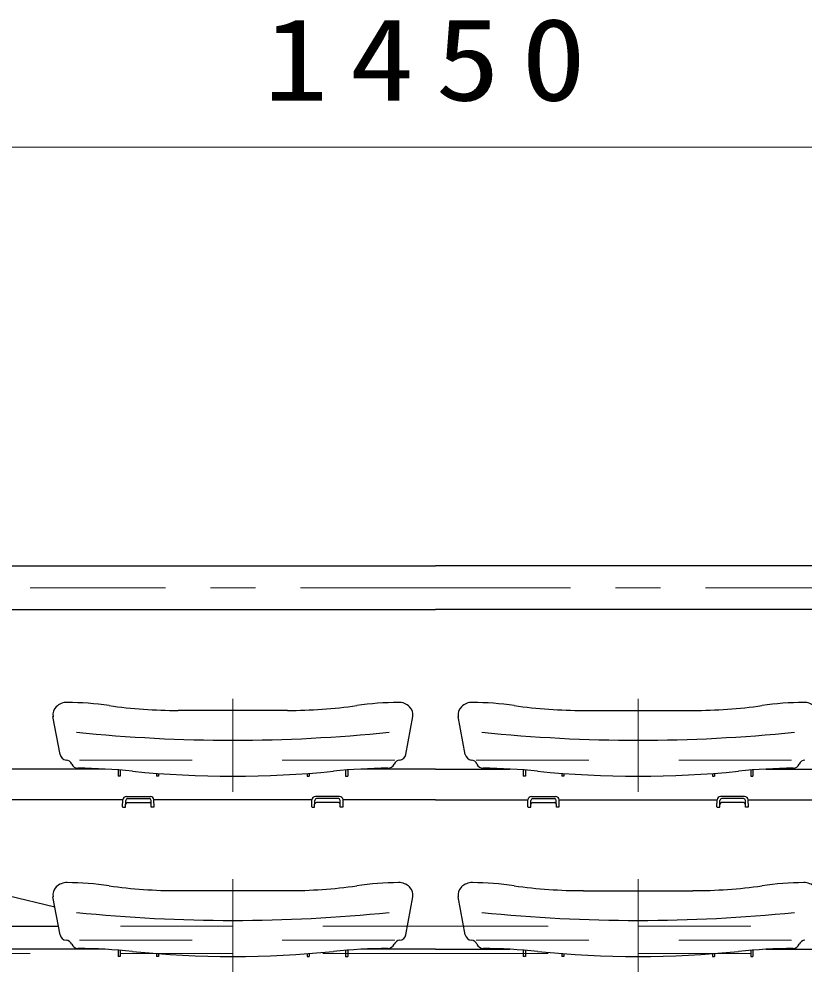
# Model space of a CAD drawing. Units: millimetres on the paper, scale 1:50. Extents: x -385 to 0, y -12 to 267.
# Drawn here: x -300.97 to -283.52, y 91.29 to 112.43 of the extents above; entities that cross this region are included whole.
import ezdxf

# ---------------------------------------------------------------- set-up
doc = ezdxf.new("R2010")
doc.units = ezdxf.units.MM
doc.linetypes.add('USER1', pattern=[4.5, 2.5, -2])
doc.linetypes.add('USER2', pattern=[6, 3, -1, 1, -1])
doc.layers.add('LY_1', color=7, linetype='Continuous', lineweight=25)
doc.styles.add('ＭＳ ゴシック', font='')
doc.styles.get('ＭＳ ゴシック').set_extended_font_data('MS Gothic')

msp = doc.modelspace()

# ---------------------------------------------------------------- linework, layer by layer
at = {"layer": 'LY_1', "lineweight": 13}
msp.add_line((-306.225, 109.594), (-277.225, 109.594), dxfattribs=at)
at = {"layer": 'LY_1'}
for p, q in [((-336.725, 100.299), (-291.725, 100.299)), ((-246.725, 100.299), (-291.725, 100.299)), ((-336.725, 99.327), (-291.725, 99.327)), ((-246.725, 99.327), (-291.725, 99.327)), ((-298.775, 95.77), (-298.775, 95.629)), ((-298.729, 95.629), (-298.775, 95.629)), ((-298.729, 95.766), (-298.729, 95.629)), ((-297.921, 95.694), (-297.921, 95.629)), ((-297.875, 95.629), (-297.921, 95.629)), ((-297.875, 95.691), (-297.875, 95.629)), ((-294.575, 95.691), (-294.575, 95.629)), ((-294.575, 95.629), (-294.529, 95.629)), ((-294.529, 95.694), (-294.529, 95.629)), ((-293.721, 95.766), (-293.721, 95.629)), ((-293.721, 95.629), (-293.675, 95.629)), ((-293.675, 95.77), (-293.675, 95.629)), ((-289.775, 95.77), (-289.775, 95.629)), ((-289.729, 95.629), (-289.775, 95.629)), ((-289.729, 95.766), (-289.729, 95.629)), ((-288.921, 95.694), (-288.921, 95.629)), ((-288.875, 95.629), (-288.921, 95.629)), ((-288.875, 95.691), (-288.875, 95.629)), ((-285.575, 95.691), (-285.575, 95.629)), ((-285.575, 95.629), (-285.529, 95.629)), ((-285.529, 95.694), (-285.529, 95.629)), ((-284.721, 95.766), (-284.721, 95.629)), ((-284.721, 95.629), (-284.675, 95.629)), ((-284.675, 95.77), (-284.675, 95.629)), ((-298.59, 95.182), (-298.058, 95.182)), ((-293.859, 95.182), (-294.391, 95.182)), ((-289.591, 95.182), (-289.059, 95.182)), ((-284.86, 95.182), (-285.392, 95.182)), ((-298.674, 94.947), (-298.67, 95.109)), ((-298.61, 94.945), (-298.606, 95.093)), ((-298.568, 95.045), (-298.079, 95.045)), ((-298.566, 95.132), (-298.081, 95.132)), ((-298.038, 94.945), (-298.041, 95.093)), ((-297.974, 94.947), (-297.978, 95.109)), ((-294.475, 94.947), (-294.471, 95.109)), ((-294.411, 94.945), (-294.407, 95.093)), ((-293.88, 95.045), (-294.369, 95.045)), ((-293.882, 95.132), (-294.367, 95.132)), ((-293.839, 94.945), (-293.842, 95.093)), ((-293.775, 94.947), (-293.779, 95.109)), ((-289.675, 94.947), (-289.671, 95.109)), ((-289.611, 94.945), (-289.607, 95.093)), ((-289.569, 95.045), (-289.08, 95.045)), ((-289.567, 95.132), (-289.082, 95.132)), ((-289.039, 94.945), (-289.042, 95.093)), ((-288.975, 94.947), (-288.979, 95.109)), ((-285.476, 94.947), (-285.472, 95.109)), ((-285.412, 94.945), (-285.408, 95.093)), ((-284.881, 95.045), (-285.37, 95.045)), ((-284.883, 95.132), (-285.368, 95.132)), ((-284.84, 94.945), (-284.843, 95.093)), ((-284.776, 94.947), (-284.78, 95.109)), ((-298.674, 94.945), (-298.61, 94.945)), ((-297.974, 94.945), (-298.038, 94.945)), ((-294.475, 94.945), (-294.411, 94.945)), ((-293.775, 94.945), (-293.839, 94.945)), ((-289.675, 94.945), (-289.611, 94.945)), ((-288.975, 94.945), (-289.039, 94.945)), ((-285.476, 94.945), (-285.412, 94.945)), ((-284.776, 94.945), (-284.84, 94.945)), ((-301.225, 92.983), (-300.18, 92.731)), ((-301.35, 92.299), (-300.099, 92.299)), ((-298.775, 91.77), (-298.775, 91.629)), ((-298.729, 91.629), (-298.775, 91.629)), ((-298.729, 91.766), (-298.729, 91.629)), ((-297.921, 91.694), (-297.921, 91.629)), ((-297.875, 91.629), (-297.921, 91.629)), ((-297.875, 91.691), (-297.875, 91.629)), ((-294.575, 91.691), (-294.575, 91.629)), ((-294.575, 91.629), (-294.529, 91.629)), ((-294.529, 91.694), (-294.529, 91.629)), ((-293.721, 91.766), (-293.721, 91.629)), ((-293.721, 91.629), (-293.675, 91.629)), ((-293.675, 91.77), (-293.675, 91.629)), ((-289.775, 91.77), (-289.775, 91.629)), ((-289.729, 91.629), (-289.775, 91.629)), ((-289.729, 91.766), (-289.729, 91.629)), ((-288.921, 91.694), (-288.921, 91.629)), ((-288.875, 91.629), (-288.921, 91.629)), ((-288.875, 91.691), (-288.875, 91.629)), ((-285.575, 91.691), (-285.575, 91.629)), ((-285.575, 91.629), (-285.529, 91.629)), ((-285.529, 91.694), (-285.529, 91.629)), ((-284.721, 91.766), (-284.721, 91.629)), ((-284.721, 91.629), (-284.675, 91.629)), ((-284.675, 91.77), (-284.675, 91.629))]:
    msp.add_line(p, q, dxfattribs=at)
at = {"layer": 'LY_1', "linetype": 'USER2', "lineweight": 13}
for p, q in [((-336.725, 99.813), (-291.725, 99.813)), ((-246.725, 99.813), (-291.725, 99.813)), ((-296.225, 95.286), (-296.225, 97.344)), ((-287.225, 95.286), (-287.225, 97.344)), ((-296.225, 91.286), (-296.225, 93.344)), ((-287.225, 91.286), (-287.225, 93.344))]:
    msp.add_line(p, q, dxfattribs=at)
at = {"layer": 'LY_1', "color": 4}
for p, q in [((-295.011, 97.089), (-297.439, 97.089)), ((-288.439, 97.089), (-286.011, 97.089)), ((-300.065, 96.112), (-300.221, 96.952)), ((-292.385, 96.112), (-292.229, 96.952)), ((-291.065, 96.112), (-291.221, 96.952)), ((-295.011, 93.089), (-297.439, 93.089)), ((-288.439, 93.089), (-286.011, 93.089)), ((-300.065, 92.112), (-300.221, 92.952)), ((-292.385, 92.112), (-292.229, 92.952)), ((-291.065, 92.112), (-291.221, 92.952))]:
    msp.add_line(p, q, dxfattribs=at)
at = {"layer": 'LY_1', "color": 4, "linetype": 'USER1', "lineweight": 13}
for p, q in [((-292.63, 95.989), (-299.82, 95.989)), ((-290.82, 95.989), (-283.63, 95.989)), ((-292.63, 91.989), (-299.82, 91.989)), ((-290.82, 91.989), (-283.63, 91.989))]:
    msp.add_line(p, q, dxfattribs=at)
at = {"layer": 'LY_1', "color": 2}
for p, q in [((-300.725, 95.789), (-302.378, 95.789)), ((-299.071, 95.789), (-300.725, 95.789)), ((-291.725, 95.789), (-293.378, 95.789)), ((-291.725, 95.789), (-290.071, 95.789)), ((-284.378, 95.789), (-282.725, 95.789)), ((-300.725, 95.109), (-302.779, 95.109)), ((-298.669, 95.109), (-300.725, 95.109)), ((-294.471, 95.109), (-297.978, 95.109)), ((-291.725, 95.109), (-293.779, 95.109)), ((-291.725, 95.109), (-289.671, 95.109)), ((-288.979, 95.109), (-285.472, 95.109)), ((-284.78, 95.109), (-282.725, 95.109)), ((-300.725, 91.789), (-302.378, 91.789)), ((-299.071, 91.789), (-300.725, 91.789)), ((-291.725, 91.789), (-293.378, 91.789)), ((-291.725, 91.789), (-290.071, 91.789)), ((-284.378, 91.789), (-282.725, 91.789))]:
    msp.add_line(p, q, dxfattribs=at)
at = {"layer": 'LY_1', "color": 2, "linetype": 'USER1', "lineweight": 13}
for p, q in [((-291.725, 92.299), (-305.775, 92.299)), ((-291.725, 92.299), (-277.675, 92.299)), ((-291.725, 91.699), (-305.775, 91.699)), ((-291.725, 91.699), (-277.675, 91.699))]:
    msp.add_line(p, q, dxfattribs=at)
at = {"layer": 'LY_1', "color": 4}
for centre, radius, start, end in [((-299.98, 96.996), 0.244, 133.6012, 190.5227), ((-299.909, 96.921), 0.348, 89.3424, 133.6012), ((-299.987, 90.092), 7.177, 81.8989, 89.3424), ((-297.439, 107.995), 10.905, 261.8989, 270), ((-295.011, 107.995), 10.905, 270, 278.1011), ((-292.462, 90.092), 7.177, 90.6576, 98.1011), ((-292.541, 96.921), 0.348, 46.3988, 90.6576), ((-292.469, 96.996), 0.244, 349.4773, 46.3988), ((-290.98, 96.996), 0.244, 133.6012, 190.5227), ((-290.909, 96.921), 0.348, 89.3424, 133.6012), ((-290.987, 90.092), 7.177, 81.8989, 89.3424), ((-288.439, 107.995), 10.905, 261.8989, 270), ((-286.011, 107.995), 10.905, 270, 278.1011), ((-283.462, 90.092), 7.177, 90.6576, 98.1011), ((-283.541, 96.921), 0.348, 46.3988, 90.6576), ((-296.225, 130.185), 33.756, 264.0935, 275.9065), ((-287.225, 130.185), 33.756, 264.0935, 275.9065), ((-299.917, 96.139), 0.15, 190.5227, 265.2042), ((-292.532, 96.139), 0.15, 274.7958, 349.4773), ((-290.917, 96.139), 0.15, 190.5227, 265.2042), ((-299.942, 95.84), 0.15, 23.2147, 85.2041), ((-299.667, 95.959), 0.15, 203.2147, 269.4197), ((-299.804, 82.382), 13.427, 84.2421, 89.4197), ((-292.645, 82.382), 13.427, 90.5803, 95.7579), ((-292.783, 95.959), 0.15, 270.5803, 336.7853), ((-292.507, 95.84), 0.15, 94.7959, 156.7853), ((-290.942, 95.84), 0.15, 23.2147, 85.2041), ((-290.667, 95.959), 0.15, 203.2147, 269.4197), ((-290.804, 82.382), 13.427, 84.2421, 89.4197), ((-283.645, 82.382), 13.427, 90.5803, 95.7579), ((-283.783, 95.959), 0.15, 270.5803, 336.7853), ((-283.507, 95.84), 0.15, 94.7959, 156.7853), ((-296.225, 117.879), 22.25, 264.2421, 275.7579), ((-287.225, 117.879), 22.25, 264.2421, 275.7579), ((-299.909, 92.921), 0.348, 89.3424, 133.6012), ((-299.987, 86.092), 7.177, 81.8989, 89.3424), ((-292.462, 86.092), 7.177, 90.6576, 98.1011), ((-292.541, 92.921), 0.348, 46.3988, 90.6576), ((-290.909, 92.921), 0.348, 89.3424, 133.6012), ((-290.987, 86.092), 7.177, 81.8989, 89.3424), ((-283.462, 86.092), 7.177, 90.6576, 98.1011), ((-283.541, 92.921), 0.348, 46.3988, 90.6576), ((-299.98, 92.996), 0.244, 133.6012, 190.5227), ((-297.439, 103.995), 10.905, 261.8989, 270), ((-295.011, 103.995), 10.905, 270, 278.1011), ((-292.469, 92.996), 0.244, 349.4773, 46.3988), ((-290.98, 92.996), 0.244, 133.6012, 190.5227), ((-288.439, 103.995), 10.905, 261.8989, 270), ((-286.011, 103.995), 10.905, 270, 278.1011), ((-296.225, 126.185), 33.756, 264.0935, 275.9065), ((-287.225, 126.185), 33.756, 264.0935, 275.9065), ((-299.917, 92.139), 0.15, 190.5227, 265.2042), ((-292.532, 92.139), 0.15, 274.7958, 349.4773), ((-290.917, 92.139), 0.15, 190.5227, 265.2042), ((-299.942, 91.84), 0.15, 23.2147, 85.2041), ((-299.667, 91.959), 0.15, 203.2147, 269.4197), ((-299.804, 78.382), 13.427, 84.2421, 89.4197), ((-292.645, 78.382), 13.427, 90.5803, 95.7579), ((-292.783, 91.959), 0.15, 270.5803, 336.7853), ((-292.507, 91.84), 0.15, 94.7959, 156.7853), ((-290.942, 91.84), 0.15, 23.2147, 85.2041), ((-290.667, 91.959), 0.15, 203.2147, 269.4197), ((-290.804, 78.382), 13.427, 84.2421, 89.4197), ((-283.645, 78.382), 13.427, 90.5803, 95.7579), ((-283.783, 91.959), 0.15, 270.5803, 336.7853), ((-283.507, 91.84), 0.15, 94.7959, 156.7853), ((-296.225, 113.879), 22.25, 264.2421, 275.7579), ((-287.225, 113.879), 22.25, 264.2421, 275.7579)]:
    msp.add_arc(centre, radius, start, end, dxfattribs=at)
at = {"layer": 'LY_1'}
for centre, radius, start, end in [((-298.59, 95.102), 0.08, 90, 178.5613), ((-298.058, 95.102), 0.08, 1.4387, 90), ((-294.391, 95.102), 0.08, 90, 178.5613), ((-293.859, 95.102), 0.08, 1.4387, 90), ((-289.591, 95.102), 0.08, 90, 178.5613), ((-289.059, 95.102), 0.08, 1.4387, 90), ((-285.392, 95.102), 0.08, 90, 178.5613), ((-284.86, 95.102), 0.08, 1.4387, 90), ((-298.568, 95.005), 0.04, 90, 178.5613), ((-298.566, 95.092), 0.04, 90, 178.5613), ((-298.081, 95.092), 0.04, 1.4387, 90), ((-298.079, 95.005), 0.04, 1.4388, 90), ((-294.369, 95.005), 0.04, 90, 178.5613), ((-294.367, 95.092), 0.04, 90, 178.5613), ((-293.882, 95.092), 0.04, 1.4387, 90), ((-293.88, 95.005), 0.04, 1.4387, 90), ((-289.569, 95.005), 0.04, 90, 178.5613), ((-289.567, 95.092), 0.04, 90, 178.5613), ((-289.082, 95.092), 0.04, 1.4387, 90), ((-289.08, 95.005), 0.04, 1.4388, 90), ((-285.37, 95.005), 0.04, 90, 178.5612), ((-285.368, 95.092), 0.04, 90, 178.5613), ((-284.883, 95.092), 0.04, 1.4387, 90), ((-284.881, 95.005), 0.04, 1.4387, 90)]:
    msp.add_arc(centre, radius, start, end, dxfattribs=at)

# ---------------------------------------------------------------- texts
at = {"layer": 'LY_1', "insert": (-291.725, 110.594), "char_height": 1.833, "attachment_point": 8, "style": 'ＭＳ ゴシック'}
msp.add_mtext('\\T1.33;\\W1.15;1450', dxfattribs=at)

doc.saveas('drawing.dxf')
